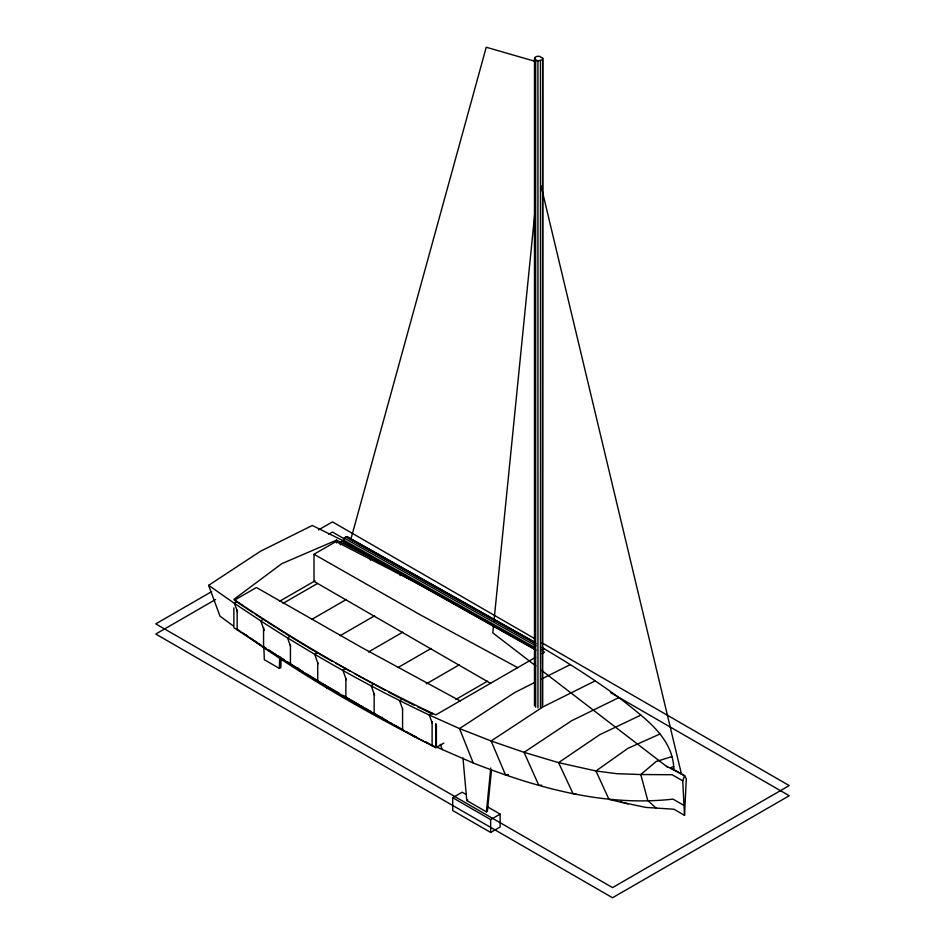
<?xml version="1.0" encoding="UTF-8"?>
<svg xmlns="http://www.w3.org/2000/svg" width="945" height="945" viewBox="0 0 945 945"><rect width="100%" height="100%" fill="white"/><g stroke="black" fill="none" stroke-linecap="round" stroke-linejoin="round"><path stroke-width="1.42" d="M263.82 646.534L264.34 659.728L279.389 668.422L279.673 656.751M281.114 658.795L280.83 667.583L279.389 668.422M624.456 802.896L645.648 807.384L673.927 809.227L684.523 815.346L686.294 778.81L684.617 775.621L670.489 767.765L673.691 766.442C671.434 737.029 645.529 718.873 624.55 701.899C598.232 681.9 570.343 664.075 541.816 647.419M462.979 758.008L466.771 800.521L486.403 811.849L490.774 768.025M491.459 770.388L487.384 811.294L486.403 811.849M493.514 625.531L492.782 632.866L535.862 665.965M493.963 621.137L535.366 207.805M534.48 705.856L534.48 58.956L534.882 57.491L536.701 56.44L539.241 56.204L542.702 58.212L542.702 705.1M542.3 706.576L542.702 58.212M684.523 815.346L682.751 780.853L684.617 775.621M535.969 650.148L344.228 542.477L343.378 541.627L344.181 538.166L346.874 536.618L534.74 642.127M232.942 625.708L219.961 616.105L208.644 585.333L260.383 551.313L312.299 525.491L343.07 540.67L340.354 542.028L336.538 540.127L281.775 563.681L233.876 599.39C298.077 643.013 365.644 681.806 435.858 714.881L535.614 657.271M237.148 601.611L234.431 603.382L208.644 585.333M263.572 619.081L260.761 620.912L234.431 603.382L237.455 611.675M432.113 713.144L429.243 715.011C371.078 687.476 314.756 655.924 260.761 620.912L264.187 630.398M290.434 636.068L287.552 637.946L290.505 646.191M317.709 652.546L314.768 654.448L318.063 663.827M345.87 668.339L342.929 670.253L346.236 679.739M374.149 683.755L371.196 685.668L374.574 695.272M402.57 698.91L399.64 700.812L402.629 709.116M534.48 58.956L537.941 60.964L542.3 59.677M211.704 591.594L155.771 623.889L612.537 887.603L789.229 785.59L541.709 642.683M318.477 529.944L332.463 521.876L535.331 638.997M215.519 599.543L155.771 634.036L612.537 897.75L789.229 795.737L610.6 692.614M328.647 534.232L332.463 532.035L343.945 538.662M490.691 683.412L314.012 581.411L314.012 554.266L336.018 541.556L420.43 584.99M279.507 601.327L314.992 580.832M283.016 603.382L317.414 583.526M311.921 619.329L346.283 599.496M340.188 635.666L374.622 615.774M368.479 651.967L402.747 632.181M398.01 667.56L431.074 648.471M426.278 683.885L459.341 664.796M455.833 699.465L487.526 681.168M233.876 607.871L233.876 627.669L263.572 647.254L321.182 683.353L413.532 736.131L435.858 747.719L443.878 743.089M487.502 806.817L500.153 814.117L500.153 826.97L490.656 832.45L452.702 810.538L452.702 797.686L462.188 792.205L465.991 794.402M466.771 800.521L467.751 799.954M452.702 797.686L490.656 819.598L500.153 814.117M541.946 653.621L544.474 652.168L542.265 650.845M542.111 649.711L544.025 648.742M534.752 682.455L514.812 692.484L459.518 728.571L429.243 715.011L432.243 722.996M541.331 679.148L570.296 664.607M595.22 680.861L543.08 706.813L491.128 740.963L459.518 728.571L473.232 763.005C536.512 787.764 604.469 806.947 672.982 799.116L683.578 805.234M618.833 697.623L571.548 720.775L524.062 752.338L491.128 740.963L505.481 774.865L508.375 774.581M640.875 715.105L599.614 734.773L558.554 762.639L524.062 752.338L538.792 785.283L541.639 785.189M660.023 733.97L627.882 748.369L595.952 770.966L558.554 762.639L573.095 793.717L575.907 793.871M671.73 756.661L656.161 761.505L640.781 774.534L616.861 773.695L595.952 770.966L608.993 799.399L627.988 803.852M344.228 542.477L345.575 542.206M620.912 801.915L623.275 802.565M535.768 61.543L486.238 47.25L350.784 539.548L534.74 642.789M473.232 763.005L435.893 746.751M666.757 766.289L684.428 775.739M425.167 710.498L432.633 714.136M421.446 708.738L423.927 709.908M424.518 741.482L427.034 742.664M417.737 706.966L420.206 708.148M420.761 739.687L423.254 740.892M411.607 703.978L414.052 705.183M417.029 737.868L419.509 739.084M407.945 702.17L410.378 703.375M415.788 737.265C359.868 708.36 305.223 676.833 253.697 640.592M404.306 700.351L406.728 701.568M400.692 698.509L403.102 699.737M430.14 744.223L436.389 747.412L436.389 724.614M389.009 567.024L340.354 542.028L340.354 544.852M426.408 742.297L428.888 743.573M399.487 697.882L388.808 692.224M414.052 735.824L416.509 737.124M421.647 585.628L427.683 588.841M410.378 733.863L412.823 735.175M385.265 690.322L375.85 685.231M406.728 731.891L409.161 733.202M428.876 589.491L436.035 593.401M371.137 682.68L365.242 679.479M372.318 683.318L374.669 684.593M361.711 677.553L364.061 678.841M354.647 673.702L356.997 674.99M358.179 675.628L360.529 676.915M506.65 627.208L510.158 629.122M453.718 603.229L457.25 605.178M342.87 667.229L349.933 671.115M339.326 665.268L341.688 666.579M403.102 729.906L393.522 724.555M335.794 663.307L338.156 664.618M437.216 594.051L439.579 595.374M440.76 596.023L443.122 597.346M332.262 661.346L319.386 654.046M534.303 642.246L346.874 536.618M345.516 536.878L535.969 643.84M344.181 538.166L535.909 645.848M343.354 539.985L535.094 647.656L535.118 649.298L343.378 541.627M424.081 586.29L426.644 587.731M484.561 620.251L487.136 621.704M517.789 667.702L420.017 614.687L314.012 554.266M682.751 780.853L672.155 774.735L640.781 774.534L647.738 800.403L656.255 808.282M460.203 700.942L362.431 647.939L256.414 587.518L234.407 600.229L244.212 606.855M334.624 690.559L326.379 685.798M335.794 691.232L339.326 693.276M342.87 695.319L346.402 697.363M347.571 698.036L349.933 699.394M351.115 700.08L359.36 704.84M360.529 705.513L362.892 706.884M365.242 708.242L367.605 709.601M368.774 710.274L371.137 711.644M374.669 713.676L377.02 715.034M378.201 715.719L384.095 719.121M385.265 719.795L387.627 721.165M389.978 722.523L392.34 723.882M314.768 651.353L318.229 653.373M321.713 683.046L325.21 685.113M313.622 650.68L307.905 647.278M318.229 680.979L320.544 682.361M317.083 680.282L305.637 673.289M306.771 646.593L295.454 639.694M290.965 636.906L294.332 638.997M289.843 636.209L285.355 633.398M303.357 671.883L295.454 666.922M284.232 632.701L277.523 628.46M276.401 627.752L267.447 622.058M290.965 664.075L294.332 666.213M268.569 649.806L273.046 652.664M287.599 661.937L289.843 663.366M274.168 653.373L276.401 654.802M277.523 655.511L280.878 657.661M282 658.37L284.232 659.799M264.092 619.908L266.325 621.349M264.092 646.947L266.325 648.376M262.982 619.199L255.221 614.144M258.54 643.356L260.761 644.797M254.11 640.474L257.43 642.635M250.803 638.3L253.012 639.741M253.012 612.691L248.606 609.785M245.31 634.674L247.507 636.127M245.31 607.588L247.507 609.053M237.667 629.559L240.94 631.756M252.598 639.824L242.747 632.819M541.686 670.442L667.43 767.068M674.021 769.502L673.691 766.442M440.276 744.294L442.272 749.621M298.36 668.186L299.352 670.938M382.288 717.22L383.257 719.96M325.612 685.279L326.545 687.96M353.808 701.438L354.753 704.143M540.989 185.61L681.534 774.392M540.481 60.728L540.481 707.628M537.941 60.964L537.941 707.852M535.65 60.279L535.65 707.179M534.882 57.491L534.882 645.447M534.882 648.388L534.882 704.391M490.656 819.598L490.656 832.45M435.858 723.445L435.858 747.719M432.113 721.661L432.113 745.806M402.57 708.868L402.57 730.213M400.137 572.741L400.137 575.576M374.149 693.831L374.149 713.983M370.464 557.373L370.464 560.184M345.87 678.604L345.87 697.658M336.538 540.127L336.538 542.95M317.709 662.599L317.709 681.286M290.434 644.561L290.434 664.382M263.572 627.527L263.572 647.254M237.148 610.092L237.148 629.866"/></g></svg>
